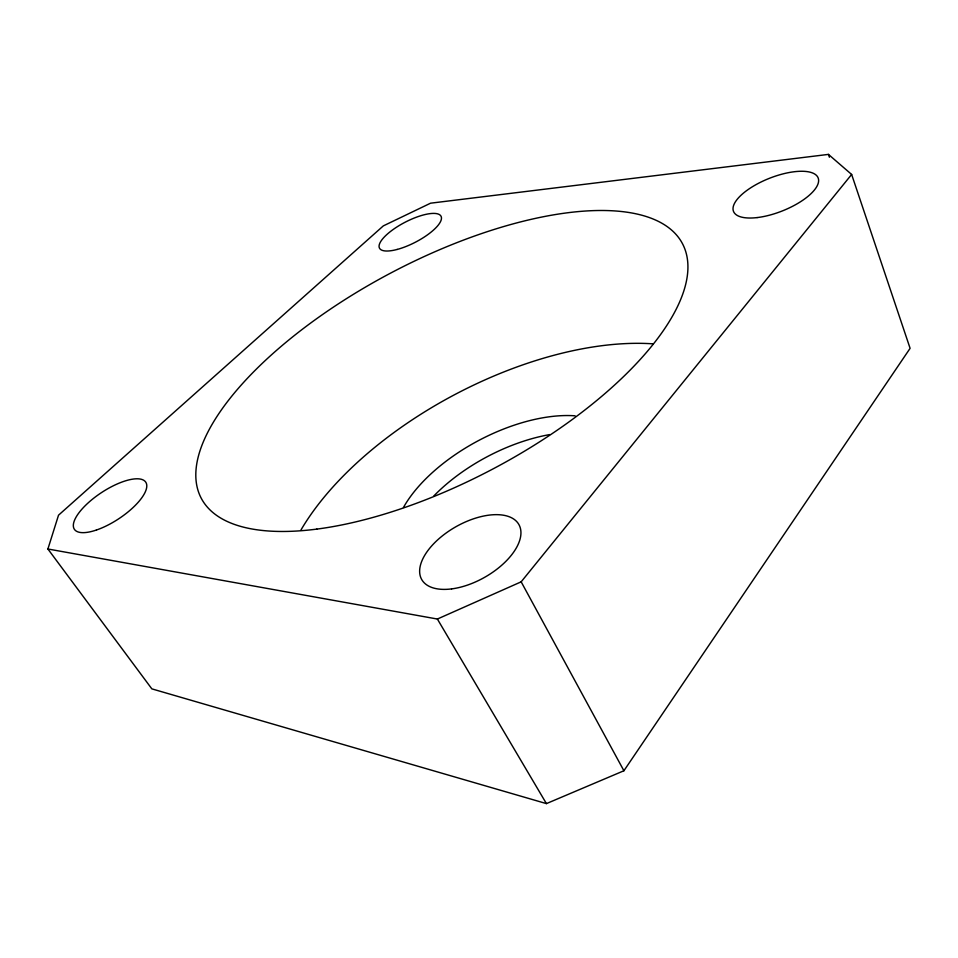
<?xml version="1.0" encoding="UTF-8"?>
<svg xmlns="http://www.w3.org/2000/svg" width="958" height="958" viewBox="0 0 958 958"><rect width="100%" height="100%" fill="white"/><g stroke="black" fill="none" stroke-linecap="round" stroke-linejoin="round"><path stroke-width="1.44" d="M47.9 548.994L58.522 515.188L383.308 225.896L430.561 203.192L828.43 154.394L851.638 174.452L910.1 348.329L623.909 770.759L546.419 803.606L151.843 688.862L47.9 548.994L437.375 619.036L521.164 581.829L851.638 174.452M437.375 619.036L546.419 803.606M521.164 581.829L623.909 770.759M828.43 154.394L829.389 157.22M433.818 495.981A122.828 62.917 -27.9 0 1 549.76 434.585M300.932 530.037A256.792 129.689 -27.9 0 1 653.26 343.862M403.462 507.453A123.726 61.863 -27.9 0 1 575.135 415.82M397.199 249.439A34.656 11.233 -27.4 0 0 441.339 217.047A34.656 11.233 -27.4 0 0 392.289 230.124A34.656 11.233 -27.4 0 0 397.199 249.439M96.423 530.025A42.763 15.675 -33.4 0 0 146.406 483.491A42.763 15.675 -33.4 0 0 87.37 503.609A42.763 15.675 -33.4 0 0 96.423 530.025M451.577 588.907A55.827 29.087 -29.5 0 0 520.422 528.409A55.827 29.087 -29.5 0 0 438.86 538.803A55.827 29.087 -29.5 0 0 451.577 588.907M757.095 217.586A45.505 17.543 -21.6 0 0 818.515 179.254A45.505 17.543 -21.6 0 0 751.874 187.073A45.505 17.543 -21.6 0 0 757.095 217.586M316.823 529.103A272.204 110.481 -27.9 0 0 687.916 268.132A272.204 110.481 -27.9 0 0 320.882 315.697A272.204 110.481 -27.9 0 0 316.823 529.103"/></g></svg>
